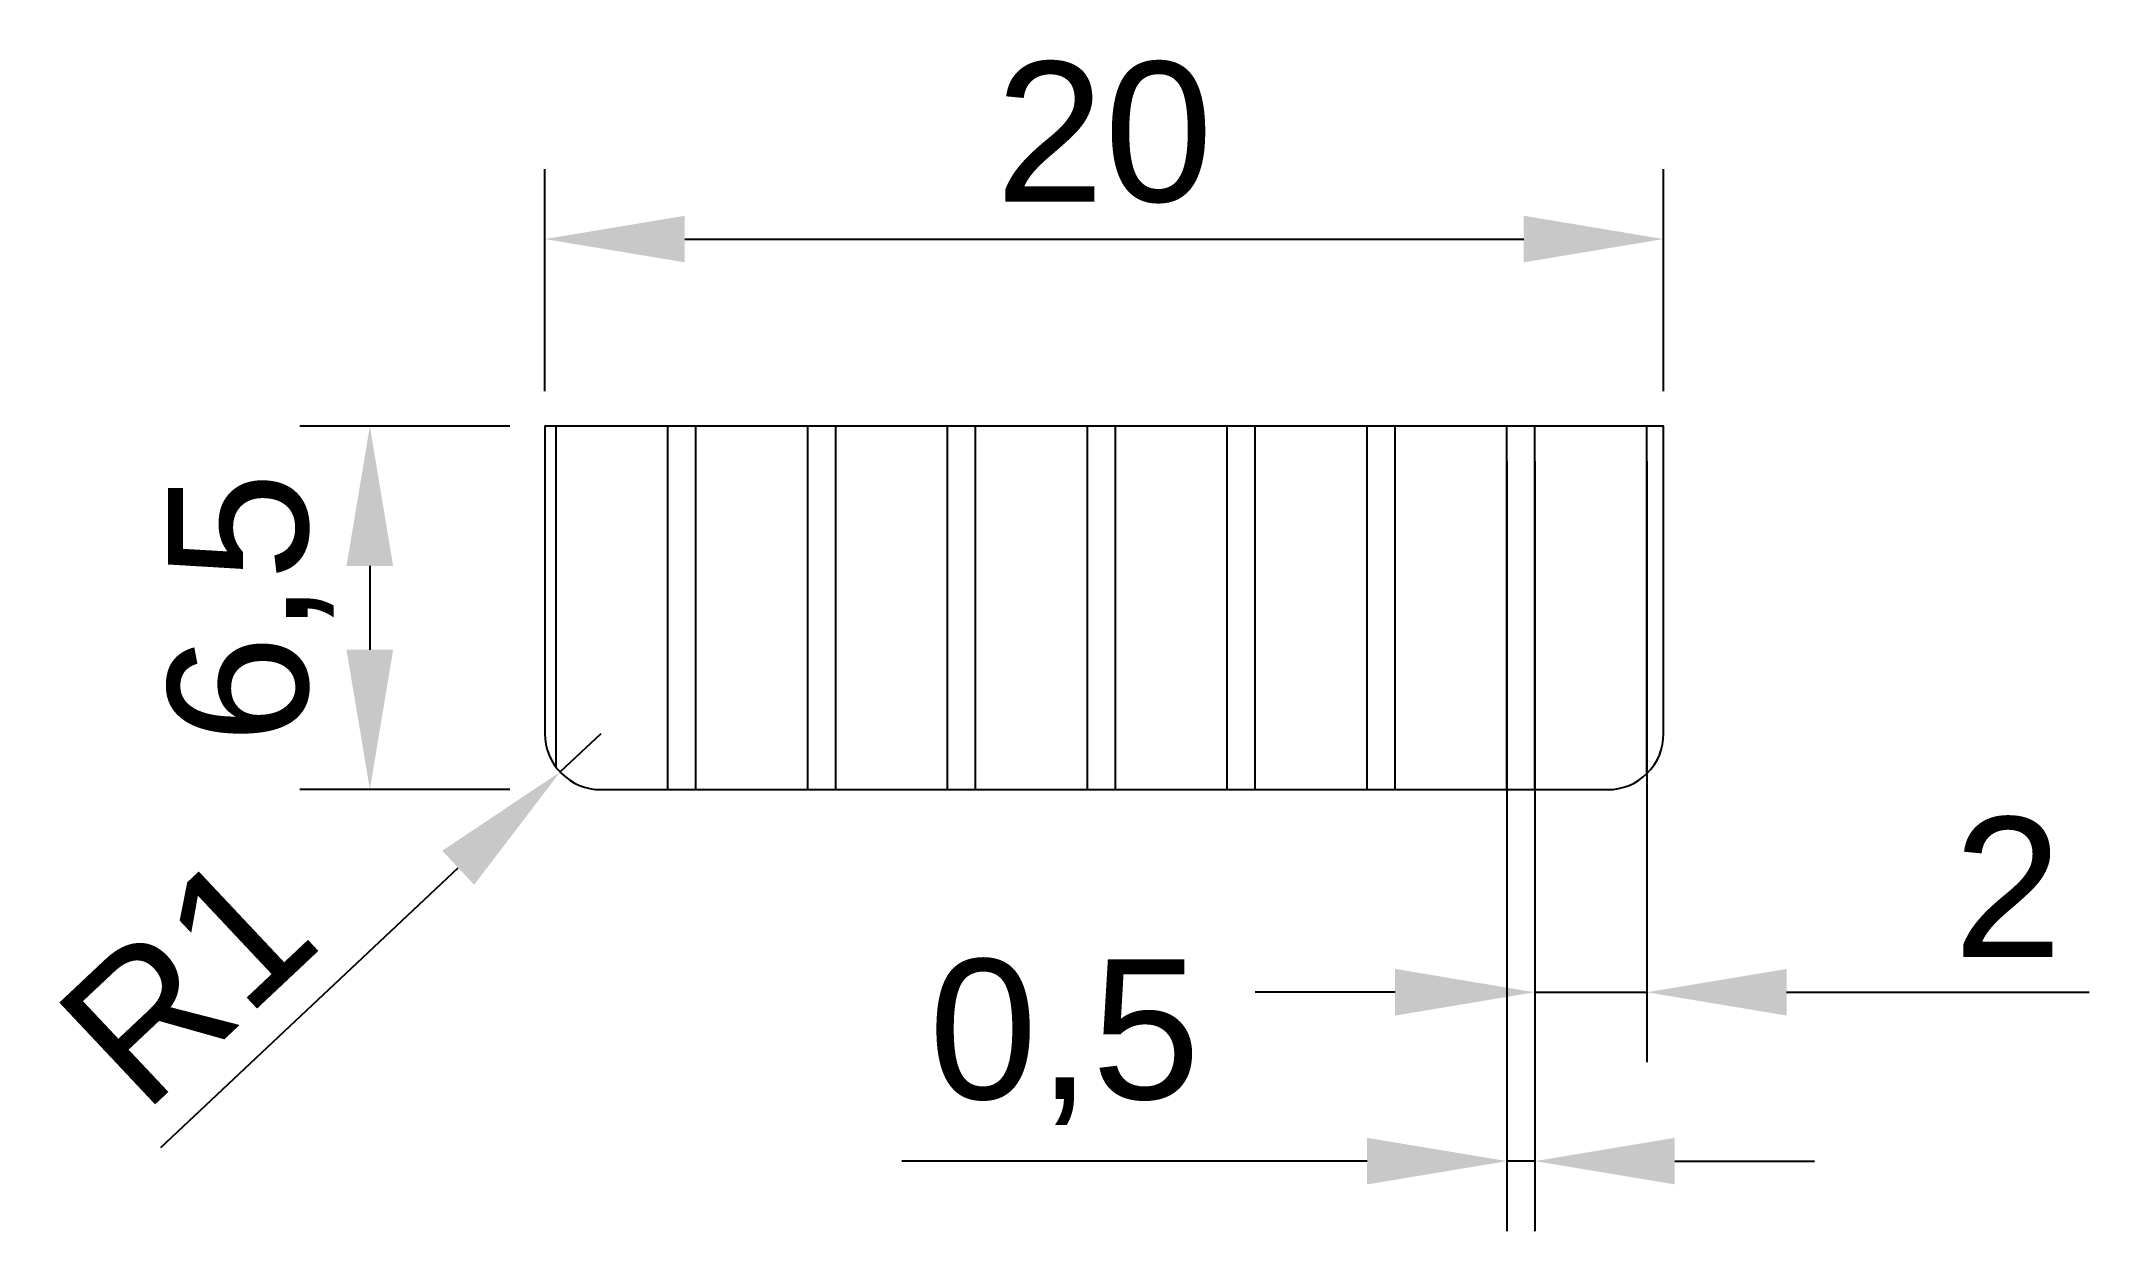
# Model space of a CAD drawing. Header units: millimetres. Extents: x -9 to 27.6, y -7.9 to 13.4.
import ezdxf

# ---------------------------------------------------------------- set-up
doc = ezdxf.new("R2010")
doc.units = ezdxf.units.MM
doc.styles.get("Standard").update_dxf_attribs({"font": 'arial.ttf'})
doc.dimstyles.new('ISO-25', dxfattribs={"dimtxt": 2.5, "dimasz": 2.5, "dimexe": 1.25, "dimexo": 0.625, "dimtad": 1, "dimtxsty": 'Standard', "dimcen": 2.5, "dimadec": 0, "dimazin": 0, "dimtfac": 1, "dimtmove": 0, "dimatfit": 3, "dimfxl": 1, "dimarcsym": 0})

# ---------------------------------------------------------------- blocks, each defined once
blk = doc.blocks.new('*D4')
at = {"color": 0, "lineweight": -2, "transparency": 16777216}
for p, q in [((0, 7.125), (0, 11.093)), ((20, 7.125), (20, 11.093)), ((2.5, 9.843), (17.5, 9.843))]:
    blk.add_line(p, q, dxfattribs=at)
at = {"color": 0, "transparency": 16777216}
for points in [[(2.5, 10.26), (2.5, 9.427), (0, 9.843)], [(17.5, 10.26), (17.5, 9.427), (20, 9.843)]]:
    blk.add_solid(points, dxfattribs=at)
at = {"layer": 'Defpoints', "color": 0, "transparency": 16777216}
for p in [(20, 9.843), (0, 6.5), (20, 6.5)]:
    blk.add_point(p, dxfattribs=at)
at = {"color": 0, "transparency": 16777216, "insert": (10, 11.745), "char_height": 2.5, "attachment_point": 5}
blk.add_mtext('20', dxfattribs=at)
blk = doc.blocks.new('*D5')
at = {"color": 0, "lineweight": -2, "transparency": 16777216}
for p, q in [((-0.625, 6.5), (-4.379, 6.5)), ((-3.129, 4), (-3.129, 2.5)), ((-0.625, 0), (-4.379, 0))]:
    blk.add_line(p, q, dxfattribs=at)
at = {"color": 0, "transparency": 16777216}
for points in [[(-3.546, 4), (-2.713, 4), (-3.129, 6.5)], [(-3.546, 2.5), (-2.713, 2.5), (-3.129, 0)]]:
    blk.add_solid(points, dxfattribs=at)
at = {"layer": 'Defpoints', "color": 0, "transparency": 16777216}
for p in [(0, 6.5), (0, 0), (-3.129, 0)]:
    blk.add_point(p, dxfattribs=at)
at = {"color": 0, "transparency": 16777216, "insert": (-5.257, 3.25), "char_height": 2.5, "attachment_point": 5, "rotation": 90}
blk.add_mtext('6,5', dxfattribs=at)
blk = doc.blocks.new('*D6')
at = {"color": 0, "lineweight": -2, "transparency": 16777216}
for p, q in [((1, 1), (0.272, 0.315)), ((-6.867, -6.398), (-1.55, -1.398))]:
    blk.add_line(p, q, dxfattribs=at)
at = {"color": 0, "transparency": 16777216}
blk.add_solid([(-1.835, -1.094), (-1.264, -1.701), (0.272, 0.315)], dxfattribs=at)
at = {"layer": 'Defpoints', "color": 0, "transparency": 16777216}
for p in [(1, 1), (0.272, 0.315)]:
    blk.add_point(p, dxfattribs=at)
at = {"color": 0, "transparency": 16777216, "insert": (-6.407, -3.385), "char_height": 2.5, "attachment_point": 5, "rotation": 43.2408}
blk.add_mtext('R1', dxfattribs=at)
blk = doc.blocks.new('*D7')
at = {"color": 0, "lineweight": -2, "transparency": 16777216}
for p, q in [((17.7, 5.875), (17.7, -4.873)), ((19.7, 5.875), (19.7, -4.873)), ((15.2, -3.623), (12.7, -3.623)), ((17.7, -3.623), (19.7, -3.623)), ((22.2, -3.623), (27.606, -3.623))]:
    blk.add_line(p, q, dxfattribs=at)
at = {"color": 0, "transparency": 16777216}
for points in [[(15.2, -3.206), (15.2, -4.04), (17.7, -3.623)], [(22.2, -3.206), (22.2, -4.04), (19.7, -3.623)]]:
    blk.add_solid(points, dxfattribs=at)
at = {"layer": 'Defpoints', "color": 0, "transparency": 16777216}
for p in [(17.7, 6.5), (19.7, 6.5), (19.7, -3.623)]:
    blk.add_point(p, dxfattribs=at)
at = {"color": 0, "transparency": 16777216, "insert": (26.153, -1.743), "char_height": 2.5, "attachment_point": 5}
blk.add_mtext('2', dxfattribs=at)
blk = doc.blocks.new('*D8')
at = {"color": 0, "lineweight": -2, "transparency": 16777216}
for p, q in [((17.2, 5.875), (17.2, -7.892)), ((17.7, 5.875), (17.7, -7.892)), ((14.7, -6.642), (6.38, -6.642)), ((17.7, -6.642), (17.2, -6.642)), ((20.2, -6.642), (22.7, -6.642))]:
    blk.add_line(p, q, dxfattribs=at)
at = {"color": 0, "transparency": 16777216}
for points in [[(14.7, -6.226), (14.7, -7.059), (17.2, -6.642)], [(20.2, -6.226), (20.2, -7.059), (17.7, -6.642)]]:
    blk.add_solid(points, dxfattribs=at)
at = {"layer": 'Defpoints', "color": 0, "transparency": 16777216}
for p in [(17.2, 6.5), (17.7, 6.5), (17.2, -6.642)]:
    blk.add_point(p, dxfattribs=at)
at = {"color": 0, "transparency": 16777216, "insert": (9.29, -4.515), "char_height": 2.5, "attachment_point": 5}
blk.add_mtext('0,5', dxfattribs=at)

msp = doc.modelspace()

# ---------------------------------------------------------------- linework, layer by layer
for p, q in [((0.2, 0.4), (0.2, 6.5)), ((2.2, 0), (2.2, 6.5)), ((2.7, 0), (2.7, 6.5)), ((4.7, 0), (4.7, 6.5)), ((5.2, 0), (5.2, 6.5)), ((7.2, 0), (7.2, 6.5)), ((7.7, 0), (7.7, 6.5)), ((9.7, 0), (9.7, 6.5)), ((10.2, 0), (10.2, 6.5)), ((12.2, 0), (12.2, 6.5)), ((12.7, 0), (12.7, 6.5)), ((14.7, 0), (14.7, 6.5)), ((15.2, 0), (15.2, 6.5)), ((17.2, 0), (17.2, 6.5)), ((17.7, 0), (17.7, 6.5)), ((19.7, 0.286), (19.7, 6.5))]:
    msp.add_line(p, q)
msp.add_lwpolyline([(1, 0), (19, 0, 0.414214), (20, 1), (20, 6.5), (0, 6.5), (0, 1, 0.414214)], format="xyb", close=True)

# ---------------------------------------------------------------- dimensions: what is measured, and where the dimension line sits
for base, p1, p2, picture, middle in [((20, 9.843), (0, 6.5), (20, 6.5), '*D4', (10, 11.745)), ((17.2, -6.642), (17.7, 6.5), (17.2, 6.5), '*D8', (9.29, -4.515)), ((19.7, -3.623), (17.7, 6.5), (19.7, 6.5), '*D7', (26.153, -1.743))]:
    dim = msp.add_linear_dim(base=base, p1=p1, p2=p2, dimstyle='ISO-25')
    dim.commit()
    dim.dimension.update_dxf_attribs({"geometry": picture, "text_midpoint": middle})
dim = msp.add_linear_dim(base=(-3.129, 0), p1=(0, 6.5), p2=(0, 0), angle=90, dimstyle='ISO-25')
dim.commit()
dim.dimension.update_dxf_attribs({"geometry": '*D5', "text_midpoint": (-5.257, 3.25)})
dim = msp.add_radius_dim(center=(1, 1), mpoint=(0.272, 0.315), dimstyle='ISO-25')
dim.commit()
dim.dimension.update_dxf_attribs({"geometry": '*D6', "text_midpoint": (-6.407, -3.385)})

doc.saveas('drawing.dxf')
